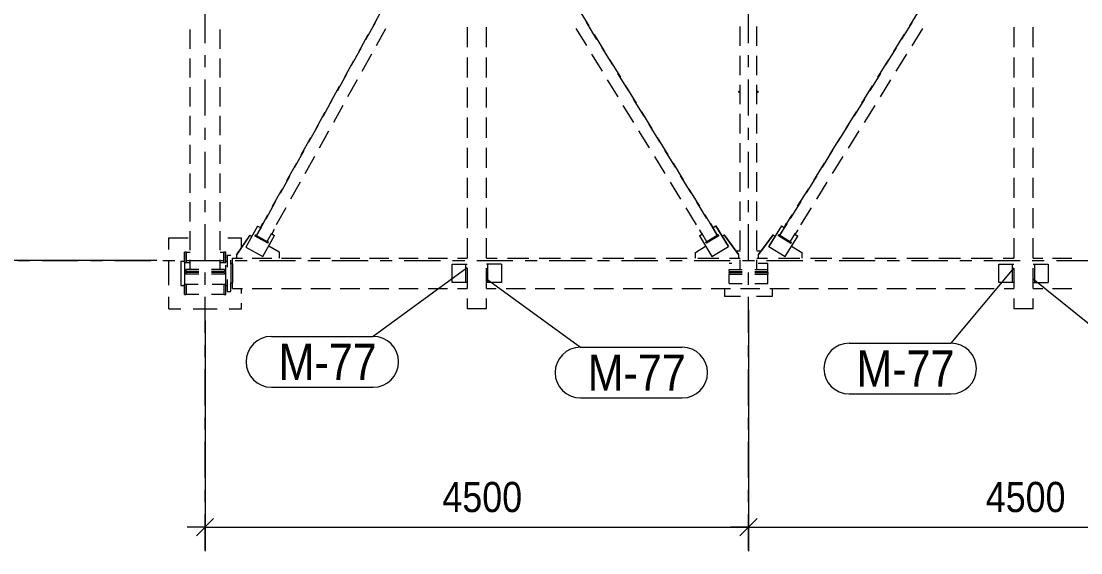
# Model space of a CAD drawing. Header units: millimetres. Extents: x -59 to 782, y -222 to 372.
# Drawn here: x -15.2 to 72.5, y -24.2 to 19.8 of the extents above; entities that cross this region are included whole.
import ezdxf

# ---------------------------------------------------------------- set-up
doc = ezdxf.new("R2010")
doc.units = ezdxf.units.MM
doc.linetypes.add('XKITLINE00', pattern=[0])
doc.linetypes.add('XKITLINE03', pattern=[6, 3, -1, 1, -1])
for name, color, linetype, lineweight in [('Part', 2, 'Continuous', 0), ('PartMark', 3, 'Continuous', 0), ('S-GRID', 1, 'Continuous', 0), ('Z-DIMENSIONS', 1, 'Continuous', 0)]:
    doc.layers.add(name, color=color, linetype=linetype, lineweight=lineweight)
doc.styles.add('GOST type A', font='ARIAL.TTF')

msp = doc.modelspace()

# ---------------------------------------------------------------- linework, layer by layer
at = {"layer": 'Part', "linetype": 'XKITLINE00', "lineweight": 0}
for p, q in [((13.906, 19.418), (14.698, 20.839)), ((31.798, 19.443), (30.925, 20.866)), ((58.369, 19.447), (59.254, 20.87)), ((13.315, 18.298), (14.103, 19.711)), ((21.7, 19.323), (21.7, 17.659)), ((23.3, 17.659), (23.3, 19.323)), ((32.452, 18.316), (31.586, 19.728)), ((44.3, 17.769), (44.3, 19.379)), ((45.7, 17.769), (45.7, 19.379)), ((57.704, 18.319), (58.582, 19.731)), ((66.975, 19.323), (66.975, 17.659)), ((68.575, 17.659), (68.575, 19.323)), ((-1.25, 17.537), (-1.25, 19.126)), ((1.25, 17.537), (1.25, 19.126)), ((12.718, 17.286), (13.51, 18.707)), ((14.189, 17.813), (14.976, 19.226)), ((31.599, 17.795), (30.733, 19.207)), ((33.107, 17.307), (32.234, 18.731)), ((57.04, 17.311), (57.926, 18.735)), ((58.554, 17.792), (59.432, 19.204)), ((12.135, 16.179), (12.922, 17.592)), ((33.752, 16.197), (32.885, 17.61)), ((56.386, 16.2), (57.265, 17.612)), ((-1.25, 15.153), (-1.25, 16.742)), ((1.25, 15.153), (1.25, 16.742)), ((13.008, 15.694), (13.796, 17.107)), ((21.7, 16.827), (21.7, 15.164)), ((23.3, 15.164), (23.3, 16.827)), ((32.899, 15.676), (32.032, 17.088)), ((44.3, 15.355), (44.3, 16.964)), ((45.7, 15.355), (45.7, 16.964)), ((57.236, 15.673), (58.114, 17.086)), ((66.975, 16.827), (66.975, 15.163)), ((68.575, 15.163), (68.575, 16.827)), ((11.53, 15.154), (12.322, 16.576)), ((34.417, 15.172), (33.544, 16.596)), ((55.712, 15.175), (56.598, 16.599)), ((10.954, 14.06), (11.741, 15.473)), ((11.828, 13.575), (12.615, 14.988)), ((34.198, 13.557), (33.332, 14.97)), ((35.051, 14.078), (34.185, 15.491)), ((55.069, 14.081), (55.947, 15.494)), ((55.918, 13.555), (56.797, 14.967)), ((-1.25, 12.769), (-1.25, 14.358)), ((1.25, 12.769), (1.25, 14.358)), ((10.343, 13.023), (11.135, 14.444)), ((21.7, 14.332), (21.7, 12.668)), ((23.3, 12.668), (23.3, 14.332)), ((35.726, 13.037), (34.853, 14.46)), ((44.3, 12.941), (44.3, 14.55)), ((45.7, 12.941), (45.7, 14.55)), ((54.384, 13.039), (55.269, 14.463)), ((66.975, 14.331), (66.975, 12.668)), ((68.575, 12.668), (68.575, 14.331)), ((9.773, 11.941), (10.56, 13.354)), ((36.35, 11.96), (35.484, 13.372)), ((44.2, 13.934), (44.2, 14.014)), ((44.2, 14.014), (44.3, 14.014)), ((44.2, 13.934), (44.3, 13.934)), ((45.7, 14.014), (45.8, 14.014)), ((45.7, 13.934), (45.8, 13.934)), ((45.8, 13.934), (45.8, 14.014)), ((53.751, 11.962), (54.63, 13.375)), ((9.155, 10.891), (9.947, 12.312)), ((10.647, 11.456), (11.434, 12.869)), ((35.497, 11.439), (34.631, 12.851)), ((37.035, 10.902), (36.162, 12.325)), ((53.055, 10.903), (53.941, 12.327)), ((54.601, 11.436), (55.479, 12.848)), ((-1.25, 10.385), (-1.25, 11.974)), ((1.25, 10.385), (1.25, 11.974)), ((21.7, 11.836), (21.7, 10.173)), ((23.3, 10.173), (23.3, 11.836)), ((44.3, 10.526), (44.3, 12.136)), ((45.7, 10.526), (45.7, 12.136)), ((66.975, 11.836), (66.975, 10.172)), ((68.575, 10.172), (68.575, 11.836)), ((8.592, 9.822), (9.379, 11.235)), ((9.466, 9.337), (10.253, 10.75)), ((36.797, 9.32), (35.93, 10.732)), ((37.65, 9.841), (36.783, 11.253)), ((52.433, 9.844), (53.312, 11.256)), ((53.283, 9.317), (54.161, 10.73)), ((7.967, 8.76), (8.759, 10.181)), ((38.345, 8.766), (37.472, 10.19)), ((44.3, 8.112), (44.3, 9.722)), ((45.7, 8.112), (45.7, 9.722)), ((51.727, 8.767), (52.613, 10.191)), ((-1.25, 8.001), (-1.25, 9.59)), ((1.25, 8.001), (1.25, 9.59)), ((7.411, 7.703), (8.199, 9.116)), ((21.7, 9.341), (21.7, 7.677)), ((23.3, 7.677), (23.3, 9.341)), ((38.949, 7.722), (38.083, 9.135)), ((51.116, 7.725), (51.994, 9.137)), ((66.975, 9.34), (66.975, 7.677)), ((68.575, 7.677), (68.575, 9.34)), ((6.779, 6.628), (7.571, 8.049)), ((8.285, 7.218), (9.072, 8.631)), ((38.096, 7.201), (37.23, 8.614)), ((39.654, 6.631), (38.781, 8.055)), ((50.399, 6.631), (51.284, 8.055)), ((51.965, 7.198), (52.844, 8.611)), ((-1.25, 5.617), (-1.25, 7.206)), ((1.25, 5.617), (1.25, 7.206)), ((44.3, 5.698), (44.3, 7.307)), ((45.7, 5.698), (45.7, 7.307)), ((6.23, 5.584), (7.018, 6.997)), ((7.104, 5.099), (7.892, 6.512)), ((21.7, 6.845), (21.7, 5.182)), ((23.3, 5.182), (23.3, 6.845)), ((39.395, 5.082), (38.529, 6.495)), ((40.248, 5.604), (39.382, 7.016)), ((49.798, 5.606), (50.677, 7.019)), ((50.648, 5.08), (51.526, 6.492)), ((66.975, 6.845), (66.975, 5.181)), ((68.575, 5.181), (68.575, 6.845)), ((5.591, 4.497), (6.383, 5.918)), ((40.964, 4.496), (40.091, 5.919)), ((49.07, 4.495), (49.956, 5.919)), ((-1.25, 3.233), (-1.25, 4.823)), ((1.25, 3.233), (1.25, 4.823)), ((5.05, 3.465), (5.837, 4.878)), ((5.924, 2.98), (6.711, 4.393)), ((41.547, 3.485), (40.681, 4.897)), ((44.3, 3.284), (44.3, 4.893)), ((45.7, 3.284), (45.7, 4.893)), ((48.481, 3.488), (49.359, 4.9)), ((4.799, 3.076), (5.195, 3.786)), ((21.7, 4.35), (21.7, 2.686)), ((23.3, 2.686), (23.3, 4.35)), ((40.695, 2.964), (39.828, 4.376)), ((41.837, 3.072), (41.4, 3.784)), ((48.185, 3.071), (48.628, 3.783)), ((49.33, 2.961), (50.209, 4.373)), ((66.975, 4.349), (66.975, 2.685)), ((68.575, 2.685), (68.575, 4.349)), ((4.35, 2.858), (3.378, 1.114)), ((4.35, 2.854), (3.378, 1.109)), ((4.262, 2.053), (4.656, 2.759)), ((4.262, 2.079), (4.609, 2.701)), ((4.35, 2.858), (4.577, 2.732)), ((4.35, 2.854), (4.35, 2.858)), ((4.35, 2.854), (4.577, 2.728)), ((4.577, 2.742), (4.772, 3.091)), ((4.772, 3.067), (4.577, 2.718)), ((4.577, 2.718), (4.577, 2.742)), ((4.577, 2.718), (4.612, 2.699)), ((4.612, 2.699), (4.807, 3.048)), ((4.807, 3.071), (4.772, 3.091)), ((4.772, 3.091), (4.772, 3.067)), ((4.807, 3.048), (4.772, 3.067)), ((4.807, 3.048), (4.807, 3.071)), ((41.829, 3.067), (41.863, 3.088)), ((41.829, 3.067), (41.829, 3.044)), ((41.863, 3.065), (41.829, 3.044)), ((41.829, 3.044), (42.038, 2.703)), ((42.072, 2.748), (41.863, 3.088)), ((41.863, 3.088), (41.863, 3.065)), ((42.072, 2.724), (41.863, 3.065)), ((42.414, 2.072), (41.981, 2.779)), ((42.072, 2.724), (42.038, 2.703)), ((42.042, 2.706), (42.414, 2.099)), ((42.072, 2.738), (42.294, 2.874)), ((42.072, 2.733), (42.294, 2.869)), ((42.072, 2.748), (42.072, 2.724)), ((42.294, 2.869), (42.294, 2.874)), ((42.294, 2.874), (43.338, 1.171)), ((43.338, 1.166), (42.294, 2.869)), ((47.727, 2.876), (46.672, 1.179)), ((47.727, 2.871), (46.672, 1.175)), ((47.602, 2.075), (48.041, 2.781)), ((47.602, 2.102), (47.978, 2.706)), ((47.727, 2.876), (47.948, 2.739)), ((47.727, 2.871), (47.727, 2.876)), ((47.727, 2.871), (47.948, 2.734)), ((47.948, 2.748), (48.159, 3.087)), ((48.159, 3.064), (47.948, 2.724)), ((47.948, 2.724), (47.948, 2.748)), ((47.948, 2.724), (47.982, 2.703)), ((47.982, 2.703), (48.193, 3.043)), ((48.193, 3.066), (48.159, 3.087)), ((48.159, 3.087), (48.159, 3.064)), ((48.193, 3.043), (48.159, 3.064)), ((48.193, 3.043), (48.193, 3.066)), ((-3, 0.9), (-3, 1.88)), ((-3, 1.88), (-1.413, 1.88)), ((-1.25, 0.849), (-1.25, 2.439)), ((1.25, 0.849), (1.25, 2.439)), ((1.881, 1.88), (3, 1.88)), ((3.689, 2.088), (2.633, 0.492)), ((2.633, 0.487), (3.689, 2.083)), ((3, 1.046), (3, 1.88)), ((3.689, 2.088), (3.866, 1.99)), ((3.689, 2.083), (3.689, 2.088)), ((3.689, 2.083), (3.864, 1.986)), ((4.136, 2.059), (4.175, 2.129)), ((4.136, 2.026), (4.175, 2.095)), ((4.136, 2.026), (4.136, 2.059)), ((5.185, 1.443), (4.136, 2.026)), ((4.175, 2.095), (4.175, 2.129)), ((4.175, 2.129), (4.263, 2.08)), ((5.224, 1.513), (4.175, 2.095)), ((4.262, 2.079), (4.262, 2.053)), ((4.262, 2.053), (5.136, 1.568)), ((4.776, 0.333), (5.749, 2.077)), ((5.136, 1.568), (5.53, 2.274)), ((5.494, 2.209), (5.521, 2.194)), ((5.521, 2.194), (5.716, 2.543)), ((5.525, 2.201), (5.749, 2.077)), ((5.527, 2.205), (5.749, 2.082)), ((5.716, 2.543), (5.688, 2.558)), ((5.716, 2.567), (5.698, 2.576)), ((5.716, 2.543), (5.716, 2.567)), ((5.749, 2.077), (5.749, 2.082)), ((21.7, 1.854), (21.7, 0.191)), ((23.3, 0.191), (23.3, 1.854)), ((40.929, 2.04), (41.144, 2.171)), ((40.929, 2.035), (41.147, 2.168)), ((40.929, 2.04), (40.929, 2.035)), ((40.929, 2.035), (41.973, 0.332)), ((40.942, 2.525), (40.958, 2.535)), ((40.942, 2.525), (40.942, 2.502)), ((40.942, 2.502), (40.968, 2.518)), ((40.942, 2.502), (41.151, 2.161)), ((41.561, 1.551), (41.128, 2.257)), ((41.151, 2.161), (41.177, 2.177)), ((42.499, 2.119), (41.476, 1.493)), ((42.541, 2.05), (41.517, 1.425)), ((42.414, 2.072), (41.561, 1.551)), ((42.413, 2.099), (42.499, 2.152)), ((42.414, 2.099), (42.414, 2.072)), ((42.541, 2.084), (42.499, 2.152)), ((42.499, 2.152), (42.499, 2.119)), ((42.541, 2.05), (42.499, 2.119)), ((42.541, 2.05), (42.541, 2.084)), ((42.814, 2.026), (42.986, 2.131)), ((42.816, 2.022), (42.986, 2.127)), ((44.176, 0.491), (42.986, 2.131)), ((42.986, 2.131), (42.986, 2.127)), ((42.986, 2.127), (44.176, 0.487)), ((44.3, 0.869), (44.3, 2.479)), ((45.7, 0.869), (45.7, 2.479)), ((47.03, 2.138), (45.82, 0.491)), ((45.82, 0.487), (47.03, 2.133)), ((47.03, 2.138), (47.202, 2.031)), ((47.03, 2.133), (47.03, 2.138)), ((47.03, 2.133), (47.2, 2.027)), ((47.475, 2.087), (47.517, 2.155)), ((47.475, 2.054), (47.517, 2.122)), ((47.475, 2.054), (47.475, 2.087)), ((48.495, 1.422), (47.475, 2.054)), ((47.517, 2.122), (47.517, 2.155)), ((47.517, 2.155), (47.602, 2.102)), ((48.537, 1.49), (47.517, 2.122)), ((47.602, 2.102), (47.602, 2.075)), ((47.602, 2.075), (48.452, 1.549)), ((48.032, 0.332), (49.086, 2.028)), ((48.452, 1.549), (48.891, 2.255)), ((48.84, 2.172), (48.866, 2.156)), ((48.866, 2.156), (49.077, 2.495)), ((48.87, 2.163), (49.086, 2.028)), ((48.872, 2.166), (49.086, 2.033)), ((49.077, 2.495), (49.051, 2.511)), ((49.077, 2.519), (49.061, 2.528)), ((49.077, 2.495), (49.077, 2.519)), ((49.086, 2.028), (49.086, 2.033)), ((66.975, 1.854), (66.975, 0.19)), ((68.575, 0.19), (68.575, 1.854)), ((3.378, 1.109), (3.378, 1.114)), ((3.378, 1.109), (4.776, 0.333)), ((5.148, 1.588), (5.224, 1.546)), ((5.185, 1.443), (5.224, 1.513)), ((5.224, 1.546), (5.224, 1.513)), ((5.264, 1.209), (6.136, 0.724)), ((5.266, 1.212), (6.136, 0.729)), ((40.598, 0.672), (41.447, 1.191)), ((40.598, 0.667), (41.449, 1.187)), ((41.476, 1.526), (41.549, 1.571)), ((41.476, 1.493), (41.476, 1.526)), ((41.517, 1.425), (41.476, 1.493)), ((41.973, 0.332), (43.338, 1.166)), ((43.338, 1.166), (43.338, 1.171)), ((46.672, 1.175), (46.672, 1.179)), ((46.672, 1.175), (48.032, 0.332)), ((48.464, 1.568), (48.537, 1.523)), ((48.495, 1.422), (48.537, 1.49)), ((48.537, 1.523), (48.537, 1.49)), ((48.561, 1.184), (49.409, 0.659)), ((48.563, 1.187), (49.409, 0.663)), ((-1.56, 0.68), (-1.71, 0.68)), ((-1.71, -0.16), (-1.71, 0.68)), ((-1.56, -0.16), (-1.56, 0.68)), ((-1.55, 0.68), (-1.25, 0.68)), ((-1.55, -0.16), (-1.55, 0.68)), ((-1.25, -0.74), (-1.25, 0.055)), ((1.25, 0.68), (1.55, 0.68)), ((1.25, -0.74), (1.25, 0.055)), ((1.55, -0.16), (1.55, 0.68)), ((1.71, 0.68), (1.56, 0.68)), ((1.56, 0.68), (1.56, -0.16)), ((1.71, -0.16), (1.71, 0.68)), ((1.82, 0.441), (1.82, -0.559)), ((1.82, 0.441), (2.12, 0.441)), ((2.12, -0.259), (2.12, 0.029)), ((2.28, 0.191), (3.089, 0.191)), ((2.28, -0.259), (2.28, 0.191)), ((2.633, 0.492), (2.633, 0.487)), ((2.633, 0.191), (2.633, 0.487)), ((3.898, 0.191), (5.517, 0.191)), ((6.136, 0.724), (6.136, 0.729)), ((6.136, 0.724), (6.136, 0.191)), ((6.326, 0.191), (7.944, 0.191)), ((8.753, 0.191), (10.372, 0.191)), ((11.181, 0.191), (12.799, 0.191)), ((13.608, 0.191), (15.227, 0.191)), ((16.036, 0.191), (17.654, 0.191)), ((18.463, 0.191), (20.082, 0.191)), ((20.891, 0.191), (21.7, 0.191)), ((23.3, 0.191), (24.175, 0.191)), ((25.05, 0.191), (26.8, 0.191)), ((27.675, 0.191), (29.425, 0.191)), ((30.3, 0.191), (32.05, 0.191)), ((32.925, 0.191), (34.675, 0.191)), ((35.55, 0.191), (37.3, 0.191)), ((38.175, 0.191), (39.925, 0.191)), ((40.598, 0.667), (40.598, 0.672)), ((40.598, 0.191), (40.598, 0.667)), ((40.8, 0.191), (42.55, 0.191)), ((43.425, 0.191), (44.3, 0.191)), ((43.944, 0.811), (44.3, 0.811)), ((44.176, 0.487), (44.176, 0.491)), ((44.176, 0.487), (44.176, 0.191)), ((44.3, -0.74), (44.3, 0.065)), ((45.7, 0.811), (46.054, 0.811)), ((45.7, 0.191), (46.586, 0.191)), ((45.7, -0.74), (45.7, 0.065)), ((45.82, 0.491), (45.82, 0.487)), ((45.82, 0.191), (45.82, 0.487)), ((47.473, 0.191), (49.246, 0.191)), ((49.409, 0.659), (49.409, 0.663)), ((49.409, 0.659), (49.409, 0.191)), ((50.132, 0.191), (51.905, 0.191)), ((52.792, 0.191), (54.565, 0.191)), ((55.451, 0.19), (57.224, 0.19)), ((58.11, 0.19), (59.883, 0.19)), ((60.77, 0.19), (62.543, 0.19)), ((63.429, 0.19), (65.202, 0.19)), ((66.089, 0.19), (66.975, 0.19)), ((68.575, 0.19), (69.373, 0.19)), ((70.17, 0.19), (71.766, 0.19)), ((-3, -2.04), (-3, -0.08)), ((-2.01, -0.06), (-2.01, -2.06)), ((-2.01, -0.06), (-1.71, -0.06)), ((-1.71, -0.16), (-1.25, -0.16)), ((-1.71, -0.16), (-1.71, -1.96)), ((-0.533, -0.74), (-1.6, -0.74)), ((-1.6, -0.74), (-1.6, -0.9)), ((1.6, -0.74), (0.533, -0.74)), ((1.25, -0.16), (1.71, -0.16)), ((1.6, -0.74), (1.6, -0.9)), ((1.71, -0.06), (1.82, -0.06)), ((1.71, -1.96), (1.71, -0.373)), ((2.12, -0.259), (2.12, -1.859)), ((2.12, -0.259), (2.28, -0.259)), ((2.28, -0.259), (2.28, -1.859)), ((20.45, -1.809), (20.45, -0.309)), ((20.45, -0.309), (21.7, -0.309)), ((21.58, -1.809), (21.58, -0.309)), ((21.7, -0.641), (21.7, -2.305)), ((24.55, -0.309), (23.3, -0.309)), ((23.3, -2.305), (23.3, -0.641)), ((23.42, -1.809), (23.42, -0.309)), ((24.55, -0.309), (24.55, -1.809)), ((43.4, -0.209), (43.608, -0.209)), ((43.4, -0.9), (43.4, -0.74)), ((43.4, -0.74), (44.467, -0.74)), ((45.533, -0.74), (46.6, -0.74)), ((45.801, -0.209), (46.6, -0.209)), ((46.6, -0.74), (46.6, -0.209)), ((46.6, -0.9), (46.6, -0.74)), ((65.725, -1.81), (65.725, -0.31)), ((65.725, -0.31), (66.975, -0.31)), ((66.855, -1.81), (66.855, -0.31)), ((66.975, -0.642), (66.975, -2.306)), ((68.575, -0.309), (68.695, -0.309)), ((68.575, -2.306), (68.575, -0.642)), ((68.695, -0.309), (68.695, -1.809)), ((68.695, -0.309), (69.825, -0.309)), ((69.825, -0.309), (69.825, -1.809)), ((-0.533, -0.9), (-1.6, -0.9)), ((-0.533, -0.98), (-1.6, -0.98)), ((-1.6, -0.98), (-1.6, -1.14)), ((-0.533, -1.14), (-1.6, -1.14)), ((1.6, -0.9), (0.533, -0.9)), ((1.6, -0.98), (0.533, -0.98)), ((1.6, -1.14), (0.533, -1.14)), ((1.6, -0.98), (1.6, -1.14)), ((1.82, -1.559), (1.82, -2.559)), ((43.4, -0.9), (44.467, -0.9)), ((43.4, -0.979), (43.4, -0.961)), ((43.4, -0.979), (44.467, -0.979)), ((43.4, -0.979), (43.4, -1.139)), ((43.4, -1.139), (44.467, -1.139)), ((43.4, -1.909), (43.4, -1.139)), ((45.533, -0.9), (46.6, -0.9)), ((45.533, -0.979), (46.6, -0.979)), ((45.533, -1.139), (46.6, -1.139)), ((46.6, -0.979), (46.6, -0.9)), ((46.6, -0.979), (46.6, -1.139)), ((46.6, -1.909), (46.6, -1.139)), ((-2.01, -2.06), (-1.71, -2.06)), ((-1.71, -1.96), (-0.57, -1.96)), ((-1.71, -2.8), (-1.71, -1.96)), ((-1.56, -2.8), (-1.56, -1.96)), ((-1.55, -2.8), (-1.55, -1.96)), ((0.57, -1.96), (1.71, -1.96)), ((1.55, -1.96), (1.55, -2.8)), ((1.56, -1.96), (1.56, -2.8)), ((1.71, -2.8), (1.71, -1.96)), ((1.71, -2.06), (1.82, -2.06)), ((1.82, -2.559), (2.12, -2.559)), ((2.12, -1.859), (2.28, -1.859)), ((2.12, -2.559), (2.12, -1.859)), ((2.28, -2.309), (2.28, -1.859)), ((2.28, -2.309), (3.089, -2.309)), ((3, -2.737), (3, -2.309)), ((3.898, -2.309), (5.517, -2.309)), ((6.326, -2.309), (7.944, -2.309)), ((8.753, -2.309), (10.372, -2.309)), ((11.181, -2.309), (12.799, -2.309)), ((13.608, -2.309), (15.227, -2.309)), ((16.036, -2.309), (17.654, -2.309)), ((18.463, -2.309), (20.082, -2.309)), ((21.7, -1.809), (20.45, -1.809)), ((20.891, -2.309), (21.7, -2.309)), ((24.55, -1.809), (23.3, -1.809)), ((23.3, -2.309), (24.109, -2.309)), ((24.918, -2.309), (26.535, -2.309)), ((27.344, -2.309), (28.962, -2.309)), ((29.77, -2.309), (31.388, -2.309)), ((32.197, -2.309), (33.814, -2.309)), ((34.623, -2.309), (36.241, -2.309)), ((37.049, -2.309), (38.667, -2.309)), ((39.476, -2.309), (41.093, -2.309)), ((41.902, -2.309), (43.52, -2.309)), ((43.05, -2.989), (43.05, -2.309)), ((43.4, -1.909), (44.467, -1.909)), ((44.329, -2.309), (45.946, -2.309)), ((45.533, -1.909), (46.6, -1.909)), ((46.755, -2.309), (48.373, -2.309)), ((46.95, -2.309), (46.95, -2.989)), ((49.181, -2.309), (50.799, -2.309)), ((51.608, -2.309), (53.225, -2.309)), ((54.034, -2.309), (55.652, -2.31)), ((56.461, -2.31), (58.078, -2.31)), ((58.887, -2.31), (60.505, -2.31)), ((61.313, -2.31), (62.931, -2.31)), ((63.74, -2.31), (65.357, -2.31)), ((66.975, -1.81), (65.725, -1.81)), ((66.166, -2.31), (66.975, -2.31)), ((68.575, -1.809), (68.695, -1.809)), ((68.575, -2.31), (69.373, -2.31)), ((68.695, -1.809), (69.825, -1.809)), ((70.17, -2.31), (71.766, -2.31)), ((-3, -4), (-3, -3.02)), ((-1.71, -2.8), (-1.56, -2.8)), ((-0.517, -2.8), (-1.55, -2.8)), ((1.55, -2.8), (0.517, -2.8)), ((1.56, -2.8), (1.71, -2.8)), ((21.7, -3.137), (21.7, -3.969)), ((23.3, -3.969), (23.3, -3.137)), ((44.35, -2.989), (43.05, -2.989)), ((46.95, -2.989), (45.65, -2.989)), ((66.975, -3.138), (66.975, -3.969)), ((68.575, -3.969), (68.575, -3.138)), ((-3, -4), (-2, -4)), ((-1, -4), (1, -4)), ((2, -4), (3, -4)), ((3, -4), (3, -3.531)), ((21.7, -3.969), (23.3, -3.969)), ((21.738, -4.008), (21.738, -3.969)), ((23.258, -4.008), (21.738, -4.008)), ((23.258, -4.008), (23.258, -3.969)), ((23.26, -3.981), (23.258, -4.008)), ((23.26, -3.981), (23.26, -3.969)), ((66.975, -3.969), (68.575, -3.969)), ((67.013, -4.009), (67.013, -3.969)), ((68.533, -4.009), (67.013, -4.009)), ((68.533, -4.009), (68.533, -3.969)), ((68.535, -3.982), (68.533, -4.009)), ((68.535, -3.982), (68.535, -3.969))]:
    msp.add_line(p, q, dxfattribs=at)
at = {"layer": 'PartMark', "linetype": 'XKITLINE00', "lineweight": 0}
for p, q in [((21.695, -0.612), (13.917, -6.29)), ((66.97, -0.613), (61.768, -6.85)), ((23.305, -1.506), (31.083, -7.184)), ((68.58, -1.506), (75.198, -6.872)), ((5.486, -6.29), (13.917, -6.29)), ((53.338, -6.85), (61.768, -6.85)), ((31.083, -7.184), (39.513, -7.184)), ((5.486, -10.49), (13.917, -10.49)), ((31.083, -11.384), (39.513, -11.384)), ((53.338, -11.05), (61.768, -11.05))]:
    msp.add_line(p, q, dxfattribs=at)
for centre, start, end in [((5.486, -8.39), 90, 270), ((13.917, -8.39), 270, 90), ((53.338, -8.95), 90, 270), ((61.768, -8.95), 270, 90), ((31.083, -9.284), 90, 270), ((39.513, -9.284), 270, 90)]:
    msp.add_arc(centre, 2.1, start, end, dxfattribs=at)
at = {"layer": 'S-GRID', "linetype": 'XKITLINE03', "lineweight": 0}
for p, q in [((0, -30), (0, 341.066)), ((45, -30), (45, 341.066)), ((-25.505, 0), (766.195, 0))]:
    msp.add_line(p, q, dxfattribs=at)
at = {"layer": 'Z-DIMENSIONS', "linetype": 'XKITLINE00', "lineweight": 0}
for p, q in [((-4, 0), (-22.997, 0)), ((45, -4.071), (45, -24.083)), ((45, -4.071), (45, -24.083)), ((0, -5), (0, -24.083)), ((0.707, -21.376), (-0.707, -22.79)), ((45.707, -21.376), (44.293, -22.79)), ((45.707, -21.376), (44.293, -22.79)), ((0, -22.083), (-1.5, -22.083)), ((0, -22.083), (45, -22.083)), ((45, -22.083), (43.5, -22.083)), ((45, -22.083), (46.5, -22.083)), ((45, -22.083), (90, -22.083))]:
    msp.add_line(p, q, dxfattribs=at)
at = {"layer": 'Z-DIMENSIONS'}
for p in [(0, -22.083), (45, -22.083), (45, -22.083)]:
    msp.add_point(p, dxfattribs=at)

# ---------------------------------------------------------------- texts
at = {"layer": 'PartMark', "style": 'GOST type A', "width": 0.85}
for p in [(6.086, -9.89), (31.683, -10.784), (53.938, -10.45)]:
    msp.add_text('М-77', height=3, dxfattribs=at).set_placement(p)
at = {"layer": 'Z-DIMENSIONS', "style": 'GOST type A', "width": 0.85}
for p in [(19.65, -20.833), (64.65, -20.833)]:
    msp.add_text('4500', height=2.5, dxfattribs=at).set_placement(p)

doc.saveas('drawing.dxf')
